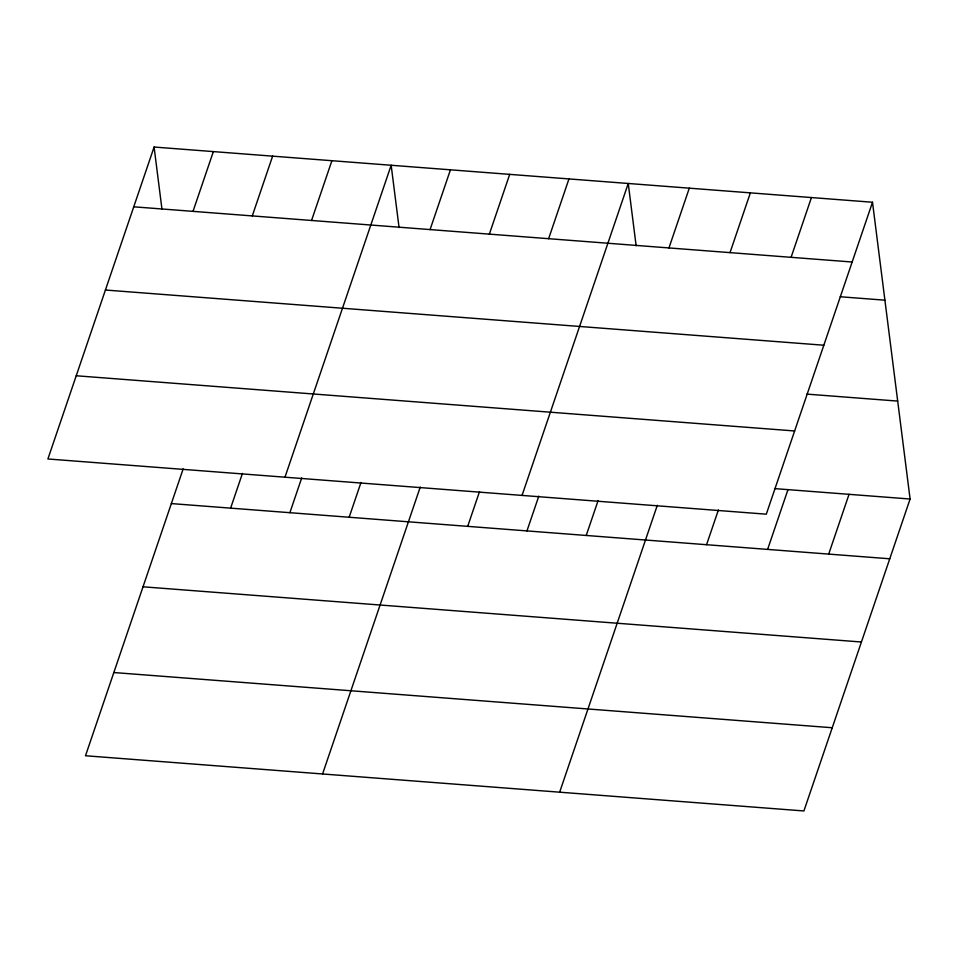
<?xml version="1.0" encoding="UTF-8"?>
<svg xmlns="http://www.w3.org/2000/svg" width="958" height="958" viewBox="0 0 958 958"><rect width="100%" height="100%" fill="white"/><g stroke="black" fill="none" stroke-linecap="round" stroke-linejoin="round"><path stroke-width="1.44" d="M154.094 147.041L47.9 458.978L766.304 514.183L872.499 202.246L154.094 147.041L161.986 209.371M193.013 211.359L213.359 151.592M252.277 215.921L272.623 156.154M183.182 468.833L85.502 755.754L803.906 810.959L910.1 499.022L872.499 202.246M311.554 220.472L331.899 160.704M230.615 508.147L242.446 473.396M284.969 477.192L391.163 165.255L399.067 227.585M289.879 512.698L301.71 477.946M430.082 229.585L450.44 169.817M349.155 517.248L360.986 482.497M489.358 234.135L509.704 174.368M322.571 773.968L420.251 487.059M548.623 238.686L568.968 178.918M467.696 526.361L479.515 491.61M522.05 495.418L628.244 183.481L636.136 245.799M526.96 530.912L538.791 496.16M668.959 247.93L689.305 188.163M586.224 535.462L598.055 500.723M730.02 252.625L750.365 192.857M559.652 792.194L657.32 505.273M791.092 257.319L811.438 197.552M706.561 544.707L718.392 509.967M767.621 549.401L787.967 489.634M828.694 554.095L849.039 494.328M133.749 206.808L852.153 262.013M840.226 296.752L884.905 300.177M105.416 290.023L823.82 345.227M806.84 394.109L897.694 401.091M76.233 375.764L794.637 430.968M774.567 488.604L910.1 499.022M171.35 503.585L889.754 558.789M143.017 586.799L861.422 642.004M113.834 672.54L832.239 727.745"/></g></svg>
